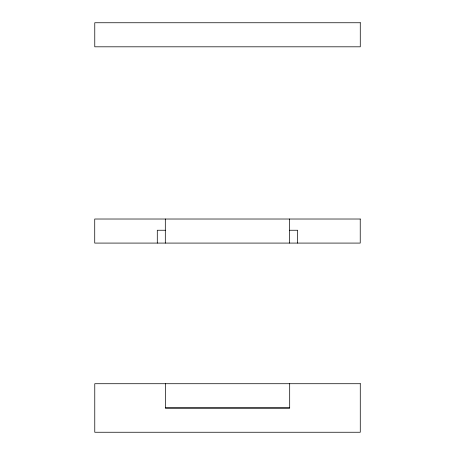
<?xml version="1.0" encoding="UTF-8"?>
<svg xmlns="http://www.w3.org/2000/svg" width="455" height="455" viewBox="0 0 455 455"><rect width="100%" height="100%" fill="white"/><g stroke="black" fill="none" stroke-linecap="round" stroke-linejoin="round"><path stroke-width="0.68" d="M165.313 230.247L157.288 230.247L157.288 243.084M289.642 230.247L297.661 230.247L297.661 243.084M165.358 407.782L289.687 407.782M289.687 383.719L289.687 408.186L165.358 408.186L165.358 383.719M289.642 219.02L289.642 243.084M165.313 219.02L165.313 243.084M360.275 22.75L94.771 22.75L94.771 46.814L360.275 46.814L360.275 22.75M360.229 219.02L94.725 219.02L94.725 243.084L360.229 243.084L360.229 219.02M360.275 383.719L94.771 383.719L94.771 432.25L360.275 432.25L360.275 383.719"/></g></svg>
